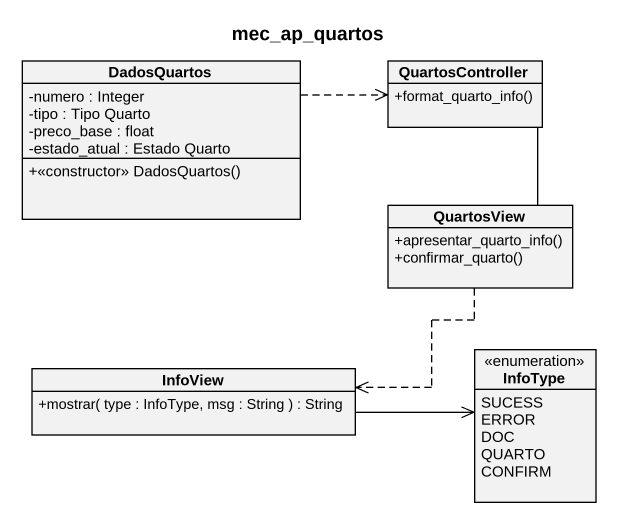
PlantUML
@startuml
title mec_ap_quartos
hide circle
hide empty members
skinparam classAttributeIconSize 0
class DadosQuartos {
  -numero : Integer
  -tipo : Tipo Quarto
  -preco_base : float
  -estado_atual : Estado Quarto
  +<<constructor>> DadosQuartos()
}
class QuartosController {
  +format_quarto_info()
}
class QuartosView {
  +apresentar_quarto_info()
  +confirmar_quarto()
}
class InfoView {
  +mostrar( type : InfoType, msg : String ) : String
}
enum InfoType {
  SUCESS
  ERROR
  DOC
  QUARTO
  CONFIRM
}
DadosQuartos .right.> QuartosController
QuartosController -- QuartosView
QuartosView .left.> InfoView
InfoView -right-> InfoType
@enduml
